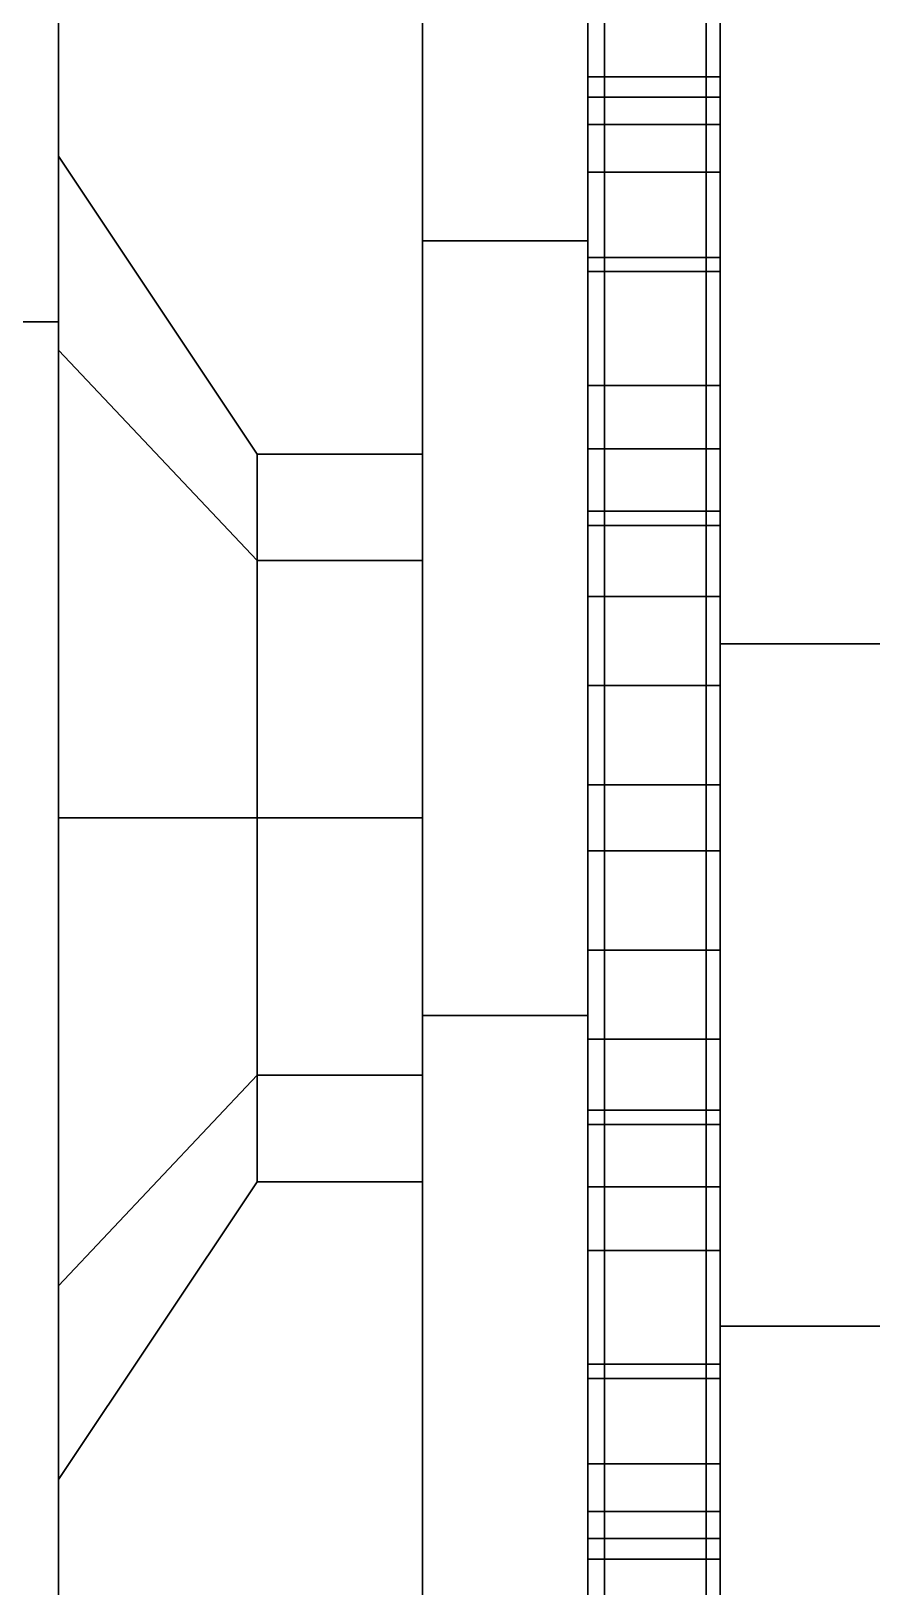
# Model space of a CAD drawing. Header units: millimetres. Extents: x -1.3 to 1.3, y -3 to 8.8.
# Drawn here: x 0.7117 to 0.9658, y 2.5275 to 2.9979 of the extents above; entities that cross this region are included whole.
import ezdxf

# ---------------------------------------------------------------- set-up
doc = ezdxf.new("R2010")
doc.units = ezdxf.units.MM
doc.header["$MEASUREMENT"] = 0
doc.layers.add('fenders', color=6, linetype='Continuous')
doc.layers.add('wheels', color=2, linetype='Continuous')

msp = doc.modelspace()

# ---------------------------------------------------------------- linework, layer by layer
for points in [[(0.99, 3.2664, 1.68728), (0.91575, 3.26059, 1.65708), (0.91575, 2.00368, 1.89912), (0.99, 2.00949, 1.92932)], [(0.91575, 3.26059, 1.65708), (0.885, 3.24655, 1.58418), (0.885, 1.98964, 1.82622), (0.91575, 2.00368, 1.89912)], [(0.885, 3.24655, 1.58418), (0.91575, 3.23251, 1.51127), (0.91575, 1.9756, 1.75331), (0.885, 1.98964, 1.82622)], [(0.91575, 3.23251, 1.51127), (0.99, 3.22669, 1.48107), (0.99, 1.96978, 1.72311), (0.91575, 1.9756, 1.75331)], [(0.63, 2.57, 1.574), (0.72, 3.21, 1.43), (-0.72, 3.21, 1.43), (-0.02, 2.68, 1.54925)], [(0.72, 3.21, 0.65), (0.72, 2.91, 0.35), (-0.72, 2.91, 0.35), (-0.72, 3.21, 0.65)], [(0.63, 2.01, 1.7), (0.72, 2.01, 1.7), (0.72, 3.21, 1.43), (0.63, 2.57, 1.574)], [(0.72, 2.41, 0.3), (0.72, 2.91, 0.35), (0.72, 3.21, 0.65), (0.72, 3.21, 1.43)], [(0.72, 2.07, 1.31), (0.72, 2.07, 0.398), (0.72, 2.41, 0.3), (0.72, 3.21, 1.43)], [(0.72, 1.56, 1.43), (0.72, 2.07, 1.31), (0.72, 3.21, 1.43), (0.72, 2.01, 1.7)], [(0.72, 2.91, 0.35), (0.72, 2.41, 0.3), (-0.72, 2.41, 0.3), (-0.72, 2.91, 0.35)]]:
    msp.add_3dface(points)
at = {"layer": 'fenders'}
msp.add_3dface([(1.22, 2.01, 1.7), (1.22, 3.21, 1.43), (0.72, 3.21, 1.43), (0.72, 2.01, 1.7)], dxfattribs=at)
at = {"layer": 'wheels'}
for points in [[(0.83, 2.87, 0.78), (0.83, 2.83778, 0.85778), (0.83, 3.11333, 1.00707), (0.83, 3.18, 0.78)], [(0.83, 2.83778, 0.70222), (0.83, 2.87, 0.78), (0.83, 3.18, 0.78), (0.83, 3.11333, 0.55293)], [(0.83, 2.93447, 0.39795), (0.83, 3.11333, 0.55293), (0.88, 3.11333, 0.55293), (0.88, 2.93447, 0.39795)], [(0.83, 3.11333, 1.00707), (0.83, 2.93447, 1.16205), (0.88, 2.93447, 1.16205), (0.88, 3.11333, 1.00707)], [(0.83, 2.83778, 0.85778), (0.83, 2.83778, 0.85778), (0.83, 2.93447, 1.16205), (0.83, 3.11333, 1.00707)], [(0.83, 2.83778, 0.70222), (0.83, 2.83778, 0.70222), (0.83, 3.11333, 0.55293), (0.83, 2.93447, 0.39795)], [(0.88, 2.93447, 0.39795), (0.88, 3.11333, 0.55293), (0.88, 3.00089, 0.42367), (0.88, 2.98406, 0.41285)], [(0.88, 3.11333, 1.00707), (0.88, 2.93447, 1.16205), (0.88, 3.07842, 1.06915), (0.88, 3.09152, 1.05403)], [(0.92, 3.09152, 1.05403), (0.92, 3.07842, 1.06915), (0.92, 2.9137, 1.11656), (0.92, 3.07126, 0.98004)], [(0.88, 3.07842, 1.06915), (0.88, 2.93447, 1.16205), (0.88, 2.93447, 1.16205), (0.88, 3.00089, 1.13633)], [(0.92, 3.07842, 1.06915), (0.92, 3.00089, 1.13633), (0.92, 2.9137, 1.11656)], [(0.92, 2.98406, 0.41285), (0.92, 3.00089, 0.42367), (0.92, 3.07126, 0.57996), (0.92, 2.9137, 0.44344)], [(0.88, 2.98406, 0.41285), (0.88, 3.00089, 0.42367), (0.92, 3.00089, 0.42367), (0.92, 2.98406, 0.41285)], [(0.88, 3.00089, 1.13633), (0.88, 2.98406, 1.14715), (0.92, 2.98406, 1.14715), (0.92, 3.00089, 1.13633)], [(0.88, 2.93447, 1.16205), (0.88, 2.93447, 1.16205), (0.88, 2.98406, 1.14715), (0.88, 3.00089, 1.13633)], [(0.98, 2.81266, 1.14623), (0.98, 3.0023, 1.05963), (0.92, 3.0023, 1.05963), (0.92, 2.81266, 1.14623)], [(0.98, 3.0023, 0.50037), (0.98, 2.81266, 0.41377), (0.92, 2.81266, 0.41377), (0.92, 3.0023, 0.50037)], [(0.92, 3.00089, 1.13633), (0.92, 2.98406, 1.14715), (0.92, 2.9137, 1.11656)], [(0.88, 2.96964, 0.37981), (0.88, 2.98406, 0.41285), (0.92, 2.98406, 0.41285), (0.92, 2.96964, 0.37981)], [(0.88, 2.93447, 0.39795), (0.88, 2.93447, 0.39795), (0.88, 2.98406, 0.41285), (0.88, 2.96964, 0.37981)], [(0.88, 2.98406, 1.14715), (0.88, 2.96964, 1.18019), (0.92, 2.96964, 1.18019), (0.92, 2.98406, 1.14715)], [(0.88, 2.93447, 1.16205), (0.88, 2.93447, 1.16205), (0.88, 2.96964, 1.18019), (0.88, 2.98406, 1.14715)], [(0.92, 2.96964, 0.37981), (0.92, 2.96964, 0.37981), (0.92, 2.98406, 0.41285), (0.92, 2.9137, 0.44344)], [(0.92, 2.98406, 1.14715), (0.92, 2.96964, 1.18019), (0.92, 2.9137, 1.11656)], [(0.88, 2.95525, 0.35247), (0.88, 2.97786, 0.36701), (0.92, 2.97786, 0.36701), (0.92, 2.95525, 0.35247)], [(0.88, 2.97786, 0.36701), (0.88, 2.96964, 0.37981), (0.92, 2.96964, 0.37981), (0.92, 2.97786, 0.36701)], [(0.88, 2.95525, 0.35247), (0.88, 2.93447, 0.39795), (0.88, 2.96964, 0.37981), (0.88, 2.97786, 0.36701)], [(0.88, 2.97786, 1.19299), (0.88, 2.95525, 1.20753), (0.92, 2.95525, 1.20753), (0.92, 2.97786, 1.19299)], [(0.88, 2.96964, 1.18019), (0.88, 2.97786, 1.19299), (0.92, 2.97786, 1.19299), (0.92, 2.96964, 1.18019)], [(0.88, 2.96964, 1.18019), (0.88, 2.93447, 1.16205), (0.88, 2.95525, 1.20753), (0.88, 2.97786, 1.19299)], [(0.92, 2.95525, 0.35247), (0.92, 2.97786, 0.36701), (0.92, 2.96964, 0.37981), (0.92, 2.9137, 0.44344)], [(0.92, 2.97786, 1.19299), (0.92, 2.95525, 1.20753), (0.92, 2.9137, 1.11656), (0.92, 2.96964, 1.18019)], [(0.78, 2.83778, 0.85778), (0.78, 2.87, 0.78), (0.72, 2.96, 0.78), (0.72, 2.90142, 0.92142)], [(0.78, 2.87, 0.78), (0.78, 2.83778, 0.70222), (0.72, 2.90142, 0.63858), (0.72, 2.96, 0.78)], [(0.88, 2.92945, 0.3449), (0.88, 2.95525, 0.35247), (0.92, 2.95525, 0.35247), (0.92, 2.92945, 0.3449)], [(0.88, 2.92516, 0.3595), (0.88, 2.93447, 0.39795), (0.88, 2.95525, 0.35247), (0.88, 2.92945, 0.3449)], [(0.88, 2.95525, 1.20753), (0.88, 2.93447, 1.16205), (0.88, 2.92516, 1.2005), (0.88, 2.92945, 1.2151)], [(0.88, 2.95525, 1.20753), (0.88, 2.92945, 1.2151), (0.92, 2.92945, 1.2151), (0.92, 2.95525, 1.20753)], [(0.92, 2.92945, 0.3449), (0.92, 2.95525, 0.35247), (0.92, 2.9137, 0.44344), (0.92, 2.92516, 0.3595)], [(0.92, 2.95525, 1.20753), (0.92, 2.92945, 1.2151), (0.92, 2.92516, 1.2005), (0.92, 2.9137, 1.11656)], [(0.83, 2.70023, 0.36427), (0.83, 2.93447, 0.39795), (0.88, 2.93447, 0.39795), (0.88, 2.70023, 0.36427)], [(0.83, 2.93447, 1.16205), (0.83, 2.70023, 1.19573), (0.88, 2.70023, 1.19573), (0.88, 2.93447, 1.16205)], [(0.83, 2.83778, 0.85778), (0.83, 2.76, 0.89), (0.83, 2.70023, 1.19573), (0.83, 2.93447, 1.16205)], [(0.83, 2.76, 0.67), (0.83, 2.83778, 0.70222), (0.83, 2.93447, 0.39795), (0.83, 2.70023, 0.36427)], [(0.88, 2.77, 0.35), (0.88, 2.93447, 0.39795), (0.88, 2.93447, 0.39795), (0.88, 2.87155, 0.3646)], [(0.88, 2.93447, 0.39795), (0.88, 2.93447, 0.39795), (0.88, 2.92516, 0.3595), (0.88, 2.89074, 0.37024)], [(0.88, 2.93447, 0.39795), (0.88, 2.93447, 0.39795), (0.88, 2.89074, 0.37024), (0.88, 2.87155, 0.3646)], [(0.88, 2.70023, 0.36427), (0.88, 2.93447, 0.39795), (0.88, 2.77, 0.35), (0.88, 2.75, 0.35)], [(0.88, 2.93447, 1.16205), (0.88, 2.93447, 1.16205), (0.88, 2.89074, 1.18976), (0.88, 2.92516, 1.2005)], [(0.88, 2.93447, 1.16205), (0.88, 2.70023, 1.19573), (0.88, 2.87155, 1.1954), (0.88, 2.89074, 1.18976)], [(0.88, 2.92516, 0.3595), (0.88, 2.92945, 0.3449), (0.92, 2.92945, 0.3449), (0.92, 2.92516, 0.3595)], [(0.88, 2.92945, 1.2151), (0.88, 2.92516, 1.2005), (0.92, 2.92516, 1.2005), (0.92, 2.92945, 1.2151)], [(0.88, 2.89074, 0.37024), (0.88, 2.92516, 0.3595), (0.92, 2.92516, 0.3595), (0.92, 2.89074, 0.37024)], [(0.88, 2.92516, 1.2005), (0.88, 2.89074, 1.18976), (0.92, 2.89074, 1.18976), (0.92, 2.92516, 1.2005)], [(0.92, 2.89074, 0.37024), (0.92, 2.92516, 0.3595), (0.92, 2.9137, 0.44344)], [(0.92, 2.92516, 1.2005), (0.92, 2.92516, 1.2005), (0.92, 2.89074, 1.18976), (0.92, 2.9137, 1.11656)], [(0.92, 2.75, 0.35), (0.92, 2.77, 0.35), (0.92, 2.9137, 0.44344), (0.92, 2.70734, 0.41377)], [(0.92, 2.77, 0.35), (0.92, 2.87155, 0.3646), (0.92, 2.9137, 0.44344)], [(0.92, 2.87155, 0.3646), (0.92, 2.89074, 0.37024), (0.92, 2.9137, 0.44344)], [(0.92, 2.89074, 1.18976), (0.92, 2.87155, 1.1954), (0.92, 2.70734, 1.14623), (0.92, 2.9137, 1.11656)], [(0.78, 2.76, 0.89), (0.78, 2.83778, 0.85778), (0.72, 2.90142, 0.92142), (0.72, 2.76, 0.98)], [(0.78, 2.83778, 0.70222), (0.78, 2.76, 0.67), (0.72, 2.76, 0.58), (0.72, 2.90142, 0.63858)], [(0.88, 2.87155, 0.3646), (0.88, 2.89074, 0.37024), (0.92, 2.89074, 0.37024), (0.92, 2.87155, 0.3646)], [(0.88, 2.89074, 1.18976), (0.88, 2.87155, 1.1954), (0.92, 2.87155, 1.1954), (0.92, 2.89074, 1.18976)], [(0.83, 2.83778, 0.85778), (0.83, 2.87, 0.78), (0.78, 2.87, 0.78), (0.78, 2.83778, 0.85778)], [(0.83, 2.87, 0.78), (0.83, 2.83778, 0.70222), (0.78, 2.83778, 0.70222), (0.78, 2.87, 0.78)], [(0.88, 2.8484, 0.33696), (0.88, 2.87155, 0.3646), (0.92, 2.87155, 0.3646), (0.92, 2.8484, 0.33696)], [(0.88, 2.8, 0.33), (0.88, 2.77, 0.35), (0.88, 2.87155, 0.3646), (0.88, 2.8484, 0.33696)], [(0.88, 2.87155, 1.1954), (0.88, 2.70023, 1.19573), (0.88, 2.70023, 1.19573), (0.88, 2.77, 1.21)], [(0.88, 2.8484, 1.22304), (0.88, 2.87155, 1.1954), (0.88, 2.77, 1.21), (0.88, 2.8, 1.23)], [(0.88, 2.87155, 1.1954), (0.88, 2.8484, 1.22304), (0.92, 2.8484, 1.22304), (0.92, 2.87155, 1.1954)], [(0.92, 2.8, 0.33), (0.92, 2.8484, 0.33696), (0.92, 2.87155, 0.3646), (0.92, 2.77, 0.35)], [(0.92, 2.87155, 1.1954), (0.92, 2.77, 1.21), (0.92, 2.70734, 1.14623)], [(0.92, 2.8484, 1.22304), (0.92, 2.8, 1.23), (0.92, 2.77, 1.21), (0.92, 2.87155, 1.1954)], [(0.88, 2.82689, 0.31478), (0.88, 2.85269, 0.32236), (0.92, 2.85269, 0.32236), (0.92, 2.82689, 0.31478)], [(0.88, 2.85269, 0.32236), (0.88, 2.8484, 0.33696), (0.92, 2.8484, 0.33696), (0.92, 2.85269, 0.32236)], [(0.88, 2.82689, 0.31478), (0.88, 2.8, 0.31478), (0.88, 2.85269, 0.32236), (0.88, 2.82689, 0.31478)], [(0.88, 2.8, 0.31478), (0.88, 2.8, 0.33), (0.88, 2.8484, 0.33696), (0.88, 2.85269, 0.32236)], [(0.88, 2.85269, 1.23764), (0.88, 2.8484, 1.22304), (0.88, 2.8, 1.23), (0.88, 2.8, 1.24522)], [(0.88, 2.82689, 1.24522), (0.88, 2.85269, 1.23764), (0.88, 2.8, 1.24522), (0.88, 2.82689, 1.24522)], [(0.88, 2.8484, 1.22304), (0.88, 2.85269, 1.23764), (0.92, 2.85269, 1.23764), (0.92, 2.8484, 1.22304)], [(0.88, 2.85269, 1.23764), (0.88, 2.82689, 1.24522), (0.92, 2.82689, 1.24522), (0.92, 2.85269, 1.23764)], [(0.92, 2.8, 0.31478), (0.92, 2.82689, 0.31478), (0.92, 2.82689, 0.31478), (0.92, 2.85269, 0.32236)], [(0.92, 2.8, 0.31478), (0.92, 2.85269, 0.32236), (0.92, 2.8484, 0.33696), (0.92, 2.8, 0.33)], [(0.92, 2.85269, 1.23764), (0.92, 2.8, 1.24522), (0.92, 2.8, 1.23), (0.92, 2.8484, 1.22304)], [(0.92, 2.85269, 1.23764), (0.92, 2.82689, 1.24522), (0.92, 2.82689, 1.24522), (0.92, 2.8, 1.24522)], [(0.83, 2.76, 0.89), (0.83, 2.83778, 0.85778), (0.78, 2.83778, 0.85778), (0.78, 2.76, 0.89)], [(0.83, 2.83778, 0.70222), (0.83, 2.76, 0.67), (0.78, 2.76, 0.67), (0.78, 2.83778, 0.70222)], [(0.88, 2.8, 0.31478), (0.88, 2.82689, 0.31478), (0.92, 2.82689, 0.31478), (0.92, 2.8, 0.31478)], [(0.88, 2.82689, 1.24522), (0.88, 2.8, 1.24522), (0.92, 2.8, 1.24522), (0.92, 2.82689, 1.24522)], [(0.98, 2.6063, 1.11656), (0.98, 2.81266, 1.14623), (0.92, 2.81266, 1.14623), (0.92, 2.6063, 1.11656)], [(0.98, 2.81266, 0.41377), (0.98, 2.6063, 0.44344), (0.92, 2.6063, 0.44344), (0.92, 2.81266, 0.41377)], [(0.88, 2.77, 0.35), (0.88, 2.8, 0.33), (0.92, 2.8, 0.33), (0.92, 2.77, 0.35)], [(0.88, 2.8, 0.33), (0.88, 2.8, 0.31478), (0.92, 2.8, 0.31478), (0.92, 2.8, 0.33)], [(0.88, 2.8, 1.23), (0.88, 2.77, 1.21), (0.92, 2.77, 1.21), (0.92, 2.8, 1.23)], [(0.88, 2.8, 1.24522), (0.88, 2.8, 1.23), (0.92, 2.8, 1.23), (0.92, 2.8, 1.24522)], [(0.88, 2.75, 0.35), (0.88, 2.77, 0.35), (0.92, 2.77, 0.35), (0.92, 2.75, 0.35)], [(0.88, 2.70023, 1.19573), (0.88, 2.70023, 1.19573), (0.88, 2.75, 1.21), (0.88, 2.77, 1.21)], [(0.88, 2.77, 1.21), (0.88, 2.75, 1.21), (0.92, 2.75, 1.21), (0.92, 2.77, 1.21)], [(0.92, 2.77, 1.21), (0.92, 2.75, 1.21), (0.92, 2.70734, 1.14623)], [(0.78, 2.68222, 0.85778), (0.78, 2.76, 0.89), (0.72, 2.76, 0.98), (0.72, 2.61858, 0.92142)], [(0.78, 2.76, 0.67), (0.78, 2.68222, 0.70222), (0.72, 2.61858, 0.63858), (0.72, 2.76, 0.58)], [(0.83, 2.68222, 0.85778), (0.83, 2.76, 0.89), (0.78, 2.76, 0.89), (0.78, 2.68222, 0.85778)], [(0.83, 2.76, 0.67), (0.83, 2.68222, 0.70222), (0.78, 2.68222, 0.70222), (0.78, 2.76, 0.67)], [(0.83, 2.76, 0.89), (0.83, 2.68222, 0.85778), (0.83, 2.48496, 1.09741), (0.83, 2.70023, 1.19573)], [(0.83, 2.68222, 0.70222), (0.83, 2.76, 0.67), (0.83, 2.70023, 0.36427), (0.83, 2.48496, 0.46259)], [(0.88, 2.72, 0.33), (0.88, 2.75, 0.35), (0.92, 2.75, 0.35), (0.92, 2.72, 0.33)], [(0.88, 2.70023, 0.36427), (0.88, 2.70023, 0.36427), (0.88, 2.75, 0.35), (0.88, 2.72, 0.33)], [(0.88, 2.70023, 1.19573), (0.88, 2.70023, 1.19573), (0.88, 2.72, 1.23), (0.88, 2.75, 1.21)], [(0.88, 2.75, 1.21), (0.88, 2.72, 1.23), (0.92, 2.72, 1.23), (0.92, 2.75, 1.21)], [(0.92, 2.72, 0.33), (0.92, 2.72, 0.33), (0.92, 2.75, 0.35), (0.92, 2.70734, 0.41377)], [(0.92, 2.75, 1.21), (0.92, 2.72, 1.23), (0.92, 2.70734, 1.14623)], [(0.88, 2.69311, 0.31478), (0.88, 2.72, 0.31478), (0.92, 2.72, 0.31478), (0.92, 2.69311, 0.31478)], [(0.88, 2.72, 0.31478), (0.88, 2.72, 0.33), (0.92, 2.72, 0.33), (0.92, 2.72, 0.31478)], [(0.88, 2.69311, 0.31478), (0.88, 2.70023, 0.36427), (0.88, 2.72, 0.33), (0.88, 2.72, 0.31478)], [(0.88, 2.72, 1.23), (0.88, 2.70023, 1.19573), (0.88, 2.69311, 1.24522), (0.88, 2.72, 1.24522)], [(0.88, 2.72, 1.23), (0.88, 2.72, 1.24522), (0.92, 2.72, 1.24522), (0.92, 2.72, 1.23)], [(0.88, 2.72, 1.24522), (0.88, 2.69311, 1.24522), (0.92, 2.69311, 1.24522), (0.92, 2.72, 1.24522)], [(0.92, 2.69311, 0.31478), (0.92, 2.72, 0.31478), (0.92, 2.72, 0.33), (0.92, 2.70734, 0.41377)], [(0.92, 2.72, 1.24522), (0.92, 2.69311, 1.24522), (0.92, 2.70734, 1.14623), (0.92, 2.72, 1.23)], [(0.92, 2.51911, 0.42367), (0.92, 2.53594, 0.41285), (0.92, 2.70734, 0.41377), (0.92, 2.5177, 0.50037)], [(0.92, 2.53594, 0.41285), (0.92, 2.62926, 0.37024), (0.92, 2.70734, 0.41377)], [(0.92, 2.62926, 0.37024), (0.92, 2.64845, 0.3646), (0.92, 2.70734, 0.41377)], [(0.92, 2.64845, 0.3646), (0.92, 2.6716, 0.33696), (0.92, 2.70734, 0.41377)], [(0.92, 2.66731, 0.32236), (0.92, 2.69311, 0.31478), (0.92, 2.70734, 0.41377), (0.92, 2.6716, 0.33696)], [(0.92, 2.64845, 1.1954), (0.92, 2.62926, 1.18976), (0.92, 2.5177, 1.05963), (0.92, 2.70734, 1.14623)], [(0.92, 2.69311, 1.24522), (0.92, 2.66731, 1.23764), (0.92, 2.6716, 1.22304), (0.92, 2.70734, 1.14623)], [(0.92, 2.6716, 1.22304), (0.92, 2.6716, 1.22304), (0.92, 2.64845, 1.1954), (0.92, 2.70734, 1.14623)], [(0.83, 2.48496, 0.46259), (0.83, 2.70023, 0.36427), (0.88, 2.70023, 0.36427), (0.88, 2.48496, 0.46259)], [(0.83, 2.70023, 1.19573), (0.83, 2.48496, 1.09741), (0.88, 2.48496, 1.09741), (0.88, 2.70023, 1.19573)], [(0.88, 2.53594, 0.41285), (0.88, 2.70023, 0.36427), (0.88, 2.70023, 0.36427), (0.88, 2.62926, 0.37024)], [(0.88, 2.6716, 0.33696), (0.88, 2.70023, 0.36427), (0.88, 2.69311, 0.31478), (0.88, 2.66731, 0.32236)], [(0.88, 2.70023, 0.36427), (0.88, 2.70023, 0.36427), (0.88, 2.6716, 0.33696), (0.88, 2.64845, 0.3646)], [(0.88, 2.70023, 0.36427), (0.88, 2.70023, 0.36427), (0.88, 2.64845, 0.3646), (0.88, 2.62926, 0.37024)], [(0.88, 2.48496, 0.46259), (0.88, 2.70023, 0.36427), (0.88, 2.53594, 0.41285), (0.88, 2.51911, 0.42367)], [(0.88, 2.70023, 1.19573), (0.88, 2.48496, 1.09741), (0.88, 2.62926, 1.18976), (0.88, 2.64845, 1.1954)], [(0.88, 2.70023, 1.19573), (0.88, 2.70023, 1.19573), (0.88, 2.64845, 1.1954), (0.88, 2.6716, 1.22304)], [(0.88, 2.69311, 1.24522), (0.88, 2.70023, 1.19573), (0.88, 2.6716, 1.22304), (0.88, 2.66731, 1.23764)], [(0.88, 2.66731, 0.32236), (0.88, 2.69311, 0.31478), (0.92, 2.69311, 0.31478), (0.92, 2.66731, 0.32236)], [(0.88, 2.69311, 1.24522), (0.88, 2.66731, 1.23764), (0.92, 2.66731, 1.23764), (0.92, 2.69311, 1.24522)], [(0.78, 2.65, 0.78), (0.78, 2.68222, 0.85778), (0.72, 2.61858, 0.92142), (0.72, 2.56, 0.78)], [(0.78, 2.68222, 0.70222), (0.78, 2.65, 0.78), (0.72, 2.56, 0.78), (0.72, 2.61858, 0.63858)], [(0.83, 2.65, 0.78), (0.83, 2.68222, 0.85778), (0.78, 2.68222, 0.85778), (0.78, 2.65, 0.78)], [(0.83, 2.68222, 0.70222), (0.83, 2.65, 0.78), (0.78, 2.65, 0.78), (0.78, 2.68222, 0.70222)], [(0.83, 2.68222, 0.85778), (0.83, 2.65, 0.78), (0.83, 2.35701, 0.89833), (0.83, 2.48496, 1.09741)], [(0.83, 2.65, 0.78), (0.83, 2.68222, 0.70222), (0.83, 2.48496, 0.46259), (0.83, 2.35701, 0.66167)], [(0.88, 2.64845, 0.3646), (0.88, 2.6716, 0.33696), (0.92, 2.6716, 0.33696), (0.92, 2.64845, 0.3646)], [(0.88, 2.6716, 0.33696), (0.88, 2.66731, 0.32236), (0.92, 2.66731, 0.32236), (0.92, 2.6716, 0.33696)], [(0.88, 2.66731, 1.23764), (0.88, 2.6716, 1.22304), (0.92, 2.6716, 1.22304), (0.92, 2.66731, 1.23764)], [(0.88, 2.6716, 1.22304), (0.88, 2.64845, 1.1954), (0.92, 2.64845, 1.1954), (0.92, 2.6716, 1.22304)], [(0.83, 2.65, 0.78), (0.83, 2.65, 0.78), (0.83, 2.35701, 0.66167), (0.83, 2.35701, 0.89833)], [(0.88, 2.62926, 0.37024), (0.88, 2.64845, 0.3646), (0.92, 2.64845, 0.3646), (0.92, 2.62926, 0.37024)], [(0.88, 2.64845, 1.1954), (0.88, 2.62926, 1.18976), (0.92, 2.62926, 1.18976), (0.92, 2.64845, 1.1954)], [(0.88, 2.59484, 0.3595), (0.88, 2.62926, 0.37024), (0.92, 2.62926, 0.37024), (0.92, 2.59484, 0.3595)], [(0.88, 2.55036, 0.37981), (0.88, 2.53594, 0.41285), (0.88, 2.62926, 0.37024), (0.88, 2.59484, 0.3595)], [(0.88, 2.62926, 1.18976), (0.88, 2.59484, 1.2005), (0.92, 2.59484, 1.2005), (0.92, 2.62926, 1.18976)], [(0.88, 2.59484, 1.2005), (0.88, 2.62926, 1.18976), (0.88, 2.53594, 1.14715), (0.88, 2.55036, 1.18019)], [(0.88, 2.62926, 1.18976), (0.88, 2.48496, 1.09741), (0.88, 2.48496, 1.09741), (0.88, 2.53594, 1.14715)], [(0.92, 2.55036, 0.37981), (0.92, 2.59484, 0.3595), (0.92, 2.62926, 0.37024), (0.92, 2.53594, 0.41285)], [(0.92, 2.59484, 1.2005), (0.92, 2.55036, 1.18019), (0.92, 2.53594, 1.14715), (0.92, 2.62926, 1.18976)], [(0.92, 2.62926, 1.18976), (0.92, 2.53594, 1.14715), (0.92, 2.5177, 1.05963)], [(0.98, 2.6063, 0.44344), (0.98, 2.44874, 0.57996), (0.92, 2.44874, 0.57996), (0.92, 2.6063, 0.44344)], [(0.98, 2.44874, 0.98004), (0.98, 2.6063, 1.11656), (0.92, 2.6063, 1.11656), (0.92, 2.44874, 0.98004)], [(0.88, 2.59055, 0.3449), (0.88, 2.59484, 0.3595), (0.92, 2.59484, 0.3595), (0.92, 2.59055, 0.3449)], [(0.88, 2.54214, 0.36701), (0.88, 2.55036, 0.37981), (0.88, 2.59484, 0.3595), (0.88, 2.59055, 0.3449)], [(0.88, 2.59484, 1.2005), (0.88, 2.59055, 1.2151), (0.92, 2.59055, 1.2151), (0.92, 2.59484, 1.2005)], [(0.88, 2.59055, 1.2151), (0.88, 2.59484, 1.2005), (0.88, 2.55036, 1.18019), (0.88, 2.54214, 1.19299)], [(0.92, 2.54214, 0.36701), (0.92, 2.59055, 0.3449), (0.92, 2.59484, 0.3595), (0.92, 2.55036, 0.37981)], [(0.92, 2.59055, 1.2151), (0.92, 2.54214, 1.19299), (0.92, 2.55036, 1.18019), (0.92, 2.59484, 1.2005)], [(0.88, 2.56475, 0.35247), (0.88, 2.59055, 0.3449), (0.92, 2.59055, 0.3449), (0.92, 2.56475, 0.35247)], [(0.88, 2.56475, 0.35247), (0.88, 2.54214, 0.36701), (0.88, 2.59055, 0.3449), (0.88, 2.56475, 0.35247)], [(0.88, 2.59055, 1.2151), (0.88, 2.56475, 1.20753), (0.92, 2.56475, 1.20753), (0.92, 2.59055, 1.2151)], [(0.88, 2.56475, 1.20753), (0.88, 2.59055, 1.2151), (0.88, 2.54214, 1.19299), (0.88, 2.56475, 1.20753)], [(0.92, 2.54214, 0.36701), (0.92, 2.56475, 0.35247), (0.92, 2.56475, 0.35247), (0.92, 2.59055, 0.3449)], [(0.92, 2.59055, 1.2151), (0.92, 2.56475, 1.20753), (0.92, 2.56475, 1.20753), (0.92, 2.54214, 1.19299)], [(0.88, 2.54214, 0.36701), (0.88, 2.56475, 0.35247), (0.92, 2.56475, 0.35247), (0.92, 2.54214, 0.36701)], [(0.88, 2.56475, 1.20753), (0.88, 2.54214, 1.19299), (0.92, 2.54214, 1.19299), (0.92, 2.56475, 1.20753)], [(0.88, 2.53594, 0.41285), (0.88, 2.55036, 0.37981), (0.92, 2.55036, 0.37981), (0.92, 2.53594, 0.41285)], [(0.88, 2.55036, 0.37981), (0.88, 2.54214, 0.36701), (0.92, 2.54214, 0.36701), (0.92, 2.55036, 0.37981)], [(0.88, 2.54214, 1.19299), (0.88, 2.55036, 1.18019), (0.92, 2.55036, 1.18019), (0.92, 2.54214, 1.19299)], [(0.88, 2.55036, 1.18019), (0.88, 2.53594, 1.14715), (0.92, 2.53594, 1.14715), (0.92, 2.55036, 1.18019)], [(0.88, 2.51911, 0.42367), (0.88, 2.53594, 0.41285), (0.92, 2.53594, 0.41285), (0.92, 2.51911, 0.42367)], [(0.88, 2.53594, 1.14715), (0.88, 2.51911, 1.13633), (0.92, 2.51911, 1.13633), (0.92, 2.53594, 1.14715)], [(0.88, 2.48496, 1.09741), (0.88, 2.48496, 1.09741), (0.88, 2.51911, 1.13633), (0.88, 2.53594, 1.14715)], [(0.92, 2.53594, 1.14715), (0.92, 2.51911, 1.13633), (0.92, 2.5177, 1.05963)]]:
    msp.add_3dface(points, dxfattribs=at)

doc.saveas('drawing.dxf')
